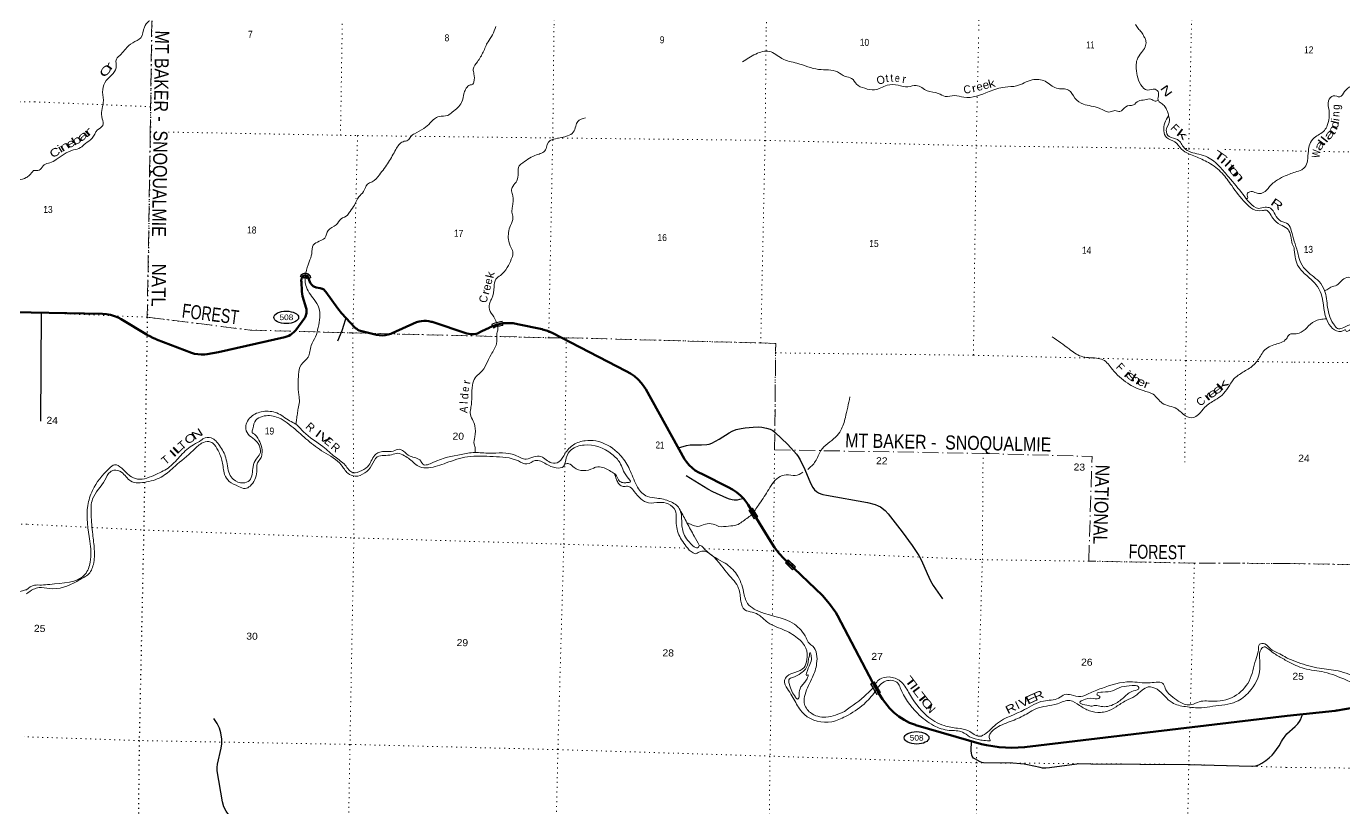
# Model space of a CAD drawing. Header units: feet. Extents: x -518066 to -250644, y -364975 to -177792.
# Drawn here: x -378460 to -345548, y -337203 to -317689 of the extents above; entities that cross this region are included whole.
import ezdxf
from ezdxf.enums import TextEntityAlignment as Align

# ---------------------------------------------------------------- set-up
doc = ezdxf.new("R2010")
doc.units = ezdxf.units.FT
doc.header["$LTSCALE"] = 80
doc.linetypes.add('DOT_DASHED', pattern=[7.7, 5, -1.2, 0.3, -1.2])
doc.linetypes.add('DOTTED', pattern=[1.5, 0.3, -1.2])
for name, color, linetype, lineweight in [('17', 7, 'Continuous', 25), ('23', 7, 'Continuous', 70), ('29', 7, 'Continuous', 25), ('39', 7, 'Continuous', 13), ('41', 7, 'Continuous', 13), ('44', 7, 'DOT_DASHED', 13), ('59', 7, 'Continuous', 13), ('6', 7, 'DOTTED', 25), ('7', 7, 'DOTTED', 13)]:
    doc.layers.add(name, color=color, linetype=linetype, lineweight=lineweight)

msp = doc.modelspace()

# ---------------------------------------------------------------- linework, layer by layer
at = {"layer": '17'}
for centre in [(-371966.08, -324957.78), (-356218.04, -335459.35)]:
    msp.add_ellipse(centre, major_axis=(-309.24, 1), ratio=0.500121, dxfattribs=at)
at = {"layer": '23'}
for points in [[(-370111.15, -325293.55), (-370144.08, -325281.46), (-370175.57, -325266), (-370205.27, -325247.33), (-370232.85, -325225.66), (-370251.23, -325208.33), (-370583.73, -324855.24), (-370679.9, -324738.17), (-370981.51, -324319.28), (-370999.54, -324294.23), (-371022.22, -324269.28), (-371031.49, -324261.61), (-371044.23, -324253.15), (-371057.78, -324246.06), (-371071.6, -324240.59), (-371096.21, -324234.56), (-371121.6, -324228.98), (-371215.83, -324208.27), (-371236.88, -324203.33), (-371257.3, -324196.22), (-371276.87, -324187.01), (-371295.37, -324175.8), (-371312.59, -324162.73), (-371328.35, -324147.92), (-371342.48, -324131.55), (-371354.82, -324113.79), (-371365.24, -324094.84), (-371366.14, -324092.95), (-371398.78, -324002.94), (-371406.69, -323977.94), (-371414.68, -323954.04), (-371420.36, -323945.37), (-371431.73, -323932.38), (-371448.37, -323919.77), (-371460.95, -323913.07), (-371478.4, -323909.53), (-371493.83, -323908.35), (-371513.71, -323910.71), (-371534.01, -323919.38), (-371547.4, -323930.01), (-371557.14, -323939.86), (-371570.32, -323960.93), (-371582.93, -323987.71), (-371586.43, -323998.67), (-371589.31, -324012.55), (-371589.64, -324015.84), (-371590.65, -324040.73), (-371589.28, -324065.84), (-371576.31, -324304.56), (-371575.95, -324310.53), (-371569.14, -324368.36), (-371556.31, -324425.16), (-371471.24, -324726.17), (-371463.74, -324755.42), (-371459.13, -324786.31), (-371457.77, -324817.51), (-371459.69, -324848.69), (-371464.85, -324879.49), (-371473.21, -324909.58), (-371484.66, -324938.64), (-371499.09, -324966.34), (-371729.86, -325276.53), (-371743.38, -325293.52), (-371777.95, -325330.88), (-371816.24, -325364.43), (-371857.82, -325393.78), (-371902.25, -325418.64), (-371949.03, -325438.71), (-371997.65, -325453.78), (-373659.1, -325825.75), (-373945.9, -325879.71), (-374007.14, -325886.37), (-374090.64, -325887.82), (-374173.82, -325880.54), (-374255.79, -325864.6), (-374335.65, -325840.18), (-375210.6, -325506.46), (-375235.42, -325496.99), (-375260.6, -325486), (-375283, -325476.23), (-375391.02, -325419.73), (-375416.16, -325406.58), (-375441.02, -325391.75), (-376088.34, -325005.79), (-376165.1, -324964.14), (-376259.62, -324924.16), (-376357.81, -324894.27), (-376458.58, -324874.81), (-376560.83, -324866), (-378343.51, -324833.25)], [(-378343.51, -324833.25), (-380535.78, -324824.84), (-386003.54, -324776.46), (-386564.66, -324771.88), (-387382.99, -324765.2), (-387554.52, -324755.65), (-387724.12, -324728.24), (-387855.4, -324694.16), (-388077.71, -324620.74), (-388137.96, -324600.59), (-388167.21, -324593.2)], [(-346962.39, -334913.53), (-353520.48, -335694.64), (-353838.46, -335711.23), (-354156.44, -335694.49), (-354470.92, -335644.61), (-354596.92, -335614.99), (-356232.7, -335142.27), (-356248.61, -335137.2), (-356393.35, -335081.65), (-356531.49, -335011.27), (-356661.51, -334926.84), (-356782, -334829.28), (-356891.63, -334719.66), (-357069.75, -334496.03), (-357163.77, -334355.4), (-357312.39, -334084.61), (-358193.27, -332402.09), (-358236.32, -332331.12), (-358392.91, -332108.74), (-358571.89, -331903.95), (-359462.47, -331050.77), (-359536.55, -330979.8), (-359654.05, -330856.01), (-359768.47, -330708.33), (-359866.83, -330549.49), (-360359.73, -329747.18), (-360427.4, -329637.02), (-360459.71, -329588.5), (-360535.53, -329491.75), (-360621.05, -329403.46), (-360715.33, -329324.58), (-360817.34, -329255.99), (-360925.96, -329198.45), (-361566.56, -328877.14), (-361658.87, -328833.11), (-361746.07, -328779.67), (-361827.21, -328717.41), (-361901.39, -328647.01), (-361967.81, -328569.24), (-362016.01, -328500.5), (-362983.37, -326754), (-363020.36, -326694.93), (-363093, -326597.77), (-363175.39, -326508.73), (-363266.63, -326428.79), (-363365.74, -326358.83), (-363471.61, -326299.61), (-365323.73, -325339.79), (-365440.64, -325291.92), (-365561.91, -325256.54), (-365575.5, -325253.42), (-366187.06, -325124.06), (-366293.2, -325105.62), (-366400.69, -325098.38), (-366508.34, -325102.42), (-366535.05, -325105.46), (-366541.27, -325106.17), (-366621.5, -325122.57), (-366698.66, -325141.49), (-366740.09, -325153.32), (-366803.04, -325175.39), (-366836.87, -325188.83), (-366848, -325193.89), (-366872.64, -325205.11), (-366898, -325217.37), (-367081.09, -325305.86), (-367111.76, -325322.21), (-367190.59, -325357.04), (-367225.29, -325366.78), (-367270.47, -325375.01), (-367316.27, -325378.47), (-367362.18, -325377.12), (-367407.69, -325370.99), (-367452.32, -325360.13), (-368324.29, -325072.08), (-368344.21, -325065.95), (-368404.38, -325051.96), (-368465.68, -325044.34), (-368527.44, -325043.17), (-368588.99, -325048.46), (-368649.64, -325060.16), (-368708.74, -325078.13), (-369322.16, -325356.11), (-369352.91, -325367.8), (-369423.05, -325388.55), (-369494.98, -325401.85), (-369567.9, -325407.56), (-369641.02, -325405.61), (-369713.54, -325396.04), (-370111.15, -325293.55)], [(-344168.84, -334417.62), (-344941.43, -334640.33), (-345708.06, -334776.62), (-345727.15, -334780.01), (-345758.06, -334783.75), (-346962.39, -334913.53)]]:
    msp.add_lwpolyline(points, dxfattribs=at)
at = {"layer": '29'}
for p, q in [((-378086.53, -324837.97), (-378107.87, -327546.71)), ((-351865.49, -336104.86), (-349417.41, -336125.31))]:
    msp.add_line(p, q, dxfattribs=at)
for points in [[(-370478.15, -324970.51), (-370528.63, -325135.86), (-370580, -325290.06), (-370684.89, -325555.62)], [(-362169.12, -328219.48), (-361964.33, -328159.81), (-361878.71, -328142.68), (-361587.6, -328142.68), (-361459.16, -328134.11), (-361399.23, -328125.54), (-361330.73, -328099.85), (-361150.92, -327997.05), (-360902.62, -327842.85), (-360823.42, -327800.02), (-360722.81, -327761.46), (-360598.66, -327731.48), (-360500.2, -327714.35), (-360298.98, -327697.21), (-360179.11, -327692.93), (-360080.65, -327697.22), (-359969.33, -327720.77), (-359879.43, -327748.61), (-359813.07, -327785.02), (-359755.29, -327825.72), (-359438.49, -328134.11), (-359218, -328371.83), (-359173.06, -328433.94), (-359128.09, -328513.18), (-359010.38, -328759.47), (-358864.82, -329102.14), (-358811.29, -329209.21), (-358764.2, -329267.03), (-358719.26, -329307.74), (-358670.01, -329339.85), (-358610.08, -329363.41), (-358558.71, -329380.54), (-358470.96, -329401.97), (-357443.49, -329581.87), (-357248.69, -329628.97), (-357173.77, -329661.09), (-357118.13, -329693.23), (-357004.66, -329783.16), (-356929.76, -329864.57), (-356578.71, -330310.03), (-356330.41, -330652.69), (-356159.17, -330901.12), (-356092.79, -331033.88), (-355953.67, -331355.15), (-355868.05, -331535.05), (-355805.96, -331654.96), (-355568.37, -331989.08)], [(-360547.07, -329486.15), (-360641.48, -329509.06), (-360697.21, -329522.95), (-360739.94, -329526.19), (-360772.13, -329525.09), (-360825.57, -329513.34), (-360891.92, -329496.21), (-360956.14, -329470.51), (-361307.19, -329314.17), (-361429.2, -329245.64), (-361970.76, -328917.97)], [(-373142.05, -337590.49), (-373272.62, -337488.85), (-373337.91, -337440.48), (-373405.61, -337372.73), (-373468.47, -337290.49), (-373526.5, -337184.04), (-373560.35, -337058.25), (-373690.92, -336284.13), (-373693.33, -336197.04), (-373681.25, -336114.79), (-373589.37, -335718.05), (-373574.87, -335611.6), (-373574.86, -335490.65), (-373596.63, -335338.24), (-373613.55, -335277.76), (-373635.31, -335219.7), (-373695.76, -335103.59), (-373777.96, -334977.79)], [(-346969.42, -335359.75), (-346757.42, -335175.55), (-346692.17, -335108.23), (-346649.36, -335055.2), (-346622.85, -335006.25), (-346573.92, -334877.74)], [(-349417.41, -336125.31), (-347838.73, -336169.56), (-347745.6, -336155.64), (-347663.2, -336131.01), (-347591.48, -336095.68), (-347491.96, -336028.21), (-347405.25, -335956.47), (-347333.55, -335895.42), (-347289.66, -335845.1), (-347162.31, -335655.56), (-347101.29, -335551.69), (-347072.4, -335505.64), (-346969.43, -335359.76)], [(-351865.49, -336104.86), (-352214.09, -336118.17), (-352894.79, -336208.12), (-352991.11, -336214.54), (-353068.17, -336214.54), (-353125.97, -336203.84), (-353447.05, -336131.02), (-353526.25, -336116.03), (-353622.58, -336105.32), (-353810.95, -336092.47), (-354543.02, -336083.9), (-354585.82, -336075.33), (-354628.64, -336058.2), (-354765.64, -335985.39), (-354793.45, -335965.03), (-354812.72, -335944.69), (-354827.7, -335920.06), (-354838.42, -335891.15), (-354849.11, -335844.03), (-354851.26, -335779.79), (-354846.71, -335542.8)]]:
    msp.add_lwpolyline(points, dxfattribs=at)
at = {"layer": '39'}
for points in [[(-375381.73, -317548.91), (-375390.02, -317554.44), (-375397.63, -317559.63), (-375509.79, -317710.46), (-375597.51, -317972.09), (-375802.91, -318098.6), (-375982.84, -318255.8), (-376091.86, -318382.26), (-376210.96, -318510.54), (-376215.31, -318721.59), (-376331.56, -318906.22), (-376496.1, -319095.9), (-376553.17, -319332.02), (-376536.51, -319595.78), (-376576.62, -319788), (-376562.9, -319999.42), (-376548.19, -320162.59), (-376679.05, -320276.55), (-376815.86, -320484.9), (-376985.22, -320616.17), (-377107.79, -320718.23), (-377285.69, -320776.93), (-377518.78, -320882.77), (-377712.27, -321015.56), (-377870.64, -321100.8), (-378016.18, -321148.1), (-378115, -321266.74), (-378234, -321292.46), (-378285.15, -321290.4)], [(-366732.16, -317688.96), (-366813.62, -317902.01), (-366925.6, -318074.67), (-367045.3, -318329.62), (-367188.84, -318572.01), (-367293.08, -318758.9), (-367277.46, -318877.86), (-367277.59, -319078.94), (-367306.85, -319134.64), (-367373.5, -319153.39), (-367467.56, -319235.93), (-367520.05, -319347.46), (-367585.32, -319591.45), (-367817.17, -319832.04), (-367933.26, -319912.12), (-368148.68, -319939.89), (-368366.79, -320098.32), (-368526.36, -320241.85), (-368765.92, -320369.68), (-368855.72, -320440.24), (-368927.87, -320531.26), (-369047.12, -320569.05), (-369227.79, -320762.42), (-369408.99, -321078.44), (-369638.44, -321397.51), (-369822.8, -321574.72), (-369936.39, -321630.71), (-370034.58, -321815.72), (-370151.75, -321948.05), (-370262.35, -322150.9), (-370370.03, -322309.57), (-370434.15, -322400.76), (-370596.83, -322499.99), (-370722.28, -322644.22), (-370921.95, -322784.93), (-371006.21, -322976.25), (-371142.42, -323057.92), (-371290.92, -323151.41), (-371329.51, -323367.79), (-371393.99, -323573.59), (-371481.12, -323851.56)], [(-350748.63, -317642.32), (-350684.32, -317742.28), (-350601.73, -317834.58), (-350538, -317942.39)], [(-350538, -317942.39), (-350528.3, -317956.18), (-350518.69, -317970.99), (-350486.83, -318060.28), (-350507.84, -318202.62), (-350594.99, -318339.59), (-350709.19, -318522.26), (-350728.6, -318684.74), (-350617.62, -319145.47), (-350445.74, -319281.69), (-350260.51, -319257.32), (-350172.02, -319347.61), (-350187.25, -319502.13), (-350156.59, -319573.13), (-350055.68, -319645.57), (-349985.41, -319743.53), (-349944.76, -319816.75), (-349922.83, -319921.76)], [(-341724.04, -318075.57), (-341915.27, -318185.68), (-342034.92, -318260.41), (-342276.37, -318279.05), (-342598.11, -318290.5), (-342764.69, -318274.01), (-342847.95, -318333.18), (-342938.17, -318317.79), (-343032.59, -318314.41), (-343156.22, -318246.22), (-343480.76, -318173.12), (-343565.82, -318218.17), (-343695.61, -318298.8), (-343850.43, -318302.6), (-344079.27, -318283.2), (-344257.46, -318375.19), (-344518.26, -318482.09), (-344655.06, -318631.03), (-344904.03, -318893.04), (-345178.22, -319092.3), (-345523.08, -319314.69), (-345643.58, -319447.77), (-345806.02, -319423.29), (-345926.37, -319546.3), (-345913.64, -319779.9), (-345957.31, -320161.57), (-346027.48, -320289.34), (-346281.32, -320470.79), (-346394.17, -320632.14), (-346428.78, -320802.67), (-346454.38, -321045.78), (-346514.93, -321203.86), (-346596.26, -321269.09), (-346758, -321327.65)], [(-360566.92, -318574.44), (-360235.63, -318380.11), (-359894.95, -318314.68), (-359581.4, -318494.01), (-359206.32, -318610.25), (-358665.35, -318764.06), (-358192.81, -318827.99), (-357998.32, -318938.54), (-357840.71, -318988), (-357717.21, -319133.29), (-357514.52, -319235.96), (-357268.36, -319275.17), (-356952.74, -319158.95), (-356677.65, -319158.53), (-356433.54, -319199.71), (-356226.03, -319165.74), (-355951.67, -319298.02), (-355675.94, -319363.97), (-355502.82, -319439.89), (-355273.48, -319418.43), (-355039.4, -319459.41), (-354408.05, -319319.47), (-354008.18, -319206.98), (-353718.38, -319174.69), (-353329.8, -319025.77), (-353005.24, -319060.55), (-352721.67, -319233.24), (-352419.48, -319281.63), (-352260.93, -319479.92), (-352051.2, -319630.99), (-351653.75, -319733.61), (-351382.58, -319825.61), (-351261.45, -319793.9), (-351137.47, -319818.55), (-350992.4, -319696.83), (-350800.66, -319648.47), (-350676.28, -319556.5), (-350510.96, -319523.67), (-350368.05, -319506.48), (-350254.6, -319555.05), (-350179.73, -319535.05)], [(-364493.09, -319976.29), (-364683.66, -320064.9), (-364734.23, -320180.5), (-364795.58, -320332.07), (-364936.01, -320423.71), (-365448.39, -320636.46), (-365487.29, -320770.39), (-365587.41, -320854.81), (-365712.8, -320898.5), (-366058.22, -321096.56), (-366144.17, -321175.24), (-366173.91, -321351.58), (-366201.97, -321544.05), (-366307.35, -321688.69), (-366337.73, -321798.67), (-366304.13, -321922.01), (-366313.57, -322185.24), (-366326.5, -322325.73), (-366303.27, -322464.96), (-366363.56, -322662.8), (-366412.96, -323013.69), (-366346.9, -323218.13), (-366301.59, -323357.8), (-366342.83, -323507.77), (-366443.47, -323714.84), (-366616.12, -323908.38), (-366730.58, -324006.59), (-366772.57, -324192.74), (-366830.8, -324485.13), (-366870.44, -324572.5), (-366886.65, -324759.48), (-366784, -324942.55), (-366710.42, -325083.71)], [(-349922.83, -319921.76), (-350014.82, -320098.84), (-350041.04, -320299.39), (-349972.14, -320463.68), (-349761.59, -320574.55), (-349602.67, -320754.74), (-349412.31, -320871.24), (-349091.87, -321008.48), (-348920.92, -321092.4), (-348583.06, -321358.69), (-348344.46, -321667.2), (-348001.93, -322096.47), (-347814.41, -322253.12), (-347576.23, -322290.15), (-347473.62, -322280.18), (-347410.56, -322337.77), (-347315.07, -322478.47), (-347125.71, -322643.2), (-346963, -322737.01), (-346881.48, -322873.39), (-346843.64, -323083.29), (-346785.17, -323217.02)], [(-349922.83, -319921.76), (-349894.96, -320030.91), (-349980.41, -320280.52), (-349903.45, -320442.96), (-349696.16, -320517.57), (-349531.8, -320726.03), (-349167.58, -320882.26), (-348946.25, -320957.16), (-348647.86, -321190.47), (-348418.38, -321454.55), (-348057.95, -321892.23), (-347895.55, -322098.64), (-347669.49, -322235.96), (-347508.3, -322209.09), (-347376.21, -322229.89), (-347259.02, -322389.12), (-347113.81, -322552.95), (-346934.75, -322633.02), (-346857.7, -322791.44), (-346782.75, -323057.59)], [(-380664.87, -324767.67), (-380659.11, -324506.7), (-380606.75, -324129.23), (-380468.1, -323935.68), (-380326.85, -323687.88), (-380103.91, -323314.27), (-379958.69, -323251.5), (-379935.74, -323173.33), (-379785.92, -322877.35), (-379463.5, -322221.3), (-379421.28, -322034.75), (-379204.94, -321894.33), (-379061.9, -321666.65), (-378895.72, -321523.68), (-378666.85, -321520.13), (-378461.53, -321468.06), (-378382.56, -321406.59), (-378285.15, -321290.4)], [(-346757.74, -321327.56), (-347046.75, -321442.33), (-347247.89, -321556.86), (-347362.28, -321651.05), (-347508.17, -321812.96), (-347641.75, -321864.53), (-347767.66, -321835.82), (-347889.8, -321819.25), (-347955.18, -321874.22), (-347948.44, -321936.69), (-347953.53, -321988.87), (-347974.23, -321992.44)], [(-346022.8, -324293.1), (-345964.01, -324268.27), (-345866.63, -324205.29), (-345717.13, -324151.11), (-345605.11, -324048.1), (-345471.21, -323961.49), (-345252.18, -323964.66), (-345100.35, -323888.38), (-344951.32, -323727.55), (-344687.16, -323666.97), (-344434.46, -323704.83), (-344240.47, -323772.02), (-344053.84, -323651.98), (-343974.93, -323614.88), (-343726.96, -323562.13), (-343530.77, -323476.43), (-343357.53, -323448.75), (-343201.56, -323364.48), (-343123, -323212.69), (-343007.05, -323115.77), (-342840.92, -323023.6), (-342662.47, -322913.49), (-342491.95, -322795.23)], [(-342029.55, -331045.68), (-342268.4, -330883.27), (-342543.49, -330865.21), (-342721.76, -330963.24), (-342847.34, -330891), (-342923.52, -330736.98), (-342779.13, -330479.5), (-342668.56, -330197.38), (-342674.64, -329501.09), (-342919.62, -329205.79), (-343375.53, -328762.57), (-343489.75, -328459.1), (-343733.1, -328189.98), (-344199.15, -327893.5), (-344374.74, -327524.75), (-344575.6, -327236.12), (-344636.05, -327106.47), (-344587.58, -326950.23), (-344479.39, -326694.23), (-344541.2, -326379.45), (-344877.16, -325561.69), (-345197.35, -325184.81), (-345275.05, -325137.41), (-345440.2, -325161.18), (-345704.5, -325231.82), (-345771.87, -325164.44), (-345948.2, -324707.15), (-346022.54, -324285.54), (-346162.07, -324064.2), (-346511.4, -323757.33), (-346640.93, -323540.16), (-346700.13, -323324), (-346782.75, -323057.59)], [(-346785.17, -323217.02), (-346696.8, -323652.03), (-346503.17, -323884.21), (-346239.44, -324133.5), (-346110.22, -324372.8), (-345943.5, -325079.46), (-345775.41, -325271.03), (-345548.52, -325286.38), (-345500.06, -325270.99), (-345486.43, -325301.37), (-345373.29, -325260.75), (-345246.38, -325240.44), (-345123.93, -325391.11), (-344889.26, -325704.37), (-344772.24, -325953.56), (-344613.77, -326394.5), (-344539.04, -326649.11), (-344599.97, -326833.34), (-344715.99, -327075.14), (-344633.82, -327231.26), (-344493.98, -327430.47), (-344418.64, -327642.83), (-344236.56, -327979.48), (-343843.79, -328200.45), (-343601.64, -328413.21), (-343516.06, -328611.64), (-343448.96, -328837.97), (-343259.24, -329062.05), (-342828.16, -329414.36), (-342712.4, -329611.21), (-342776.04, -330264.24), (-342971.99, -330613.54), (-343036.83, -330789.67), (-342903.59, -331029.03), (-342684.85, -331052.31), (-342442.1, -330943.14), (-342160.45, -331063.91), (-342086.25, -331215.89), (-342296.78, -331460.35), (-342489.91, -331753.34), (-342446.57, -332094.02), (-342379.56, -332326.39), (-342192.23, -332437.75), (-342027.66, -332454.21), (-341880.53, -332705.84), (-341838, -332823.16), (-341796.85, -333037.04), (-341801.58, -333226.12), (-341791.69, -333377.17), (-341808.48, -333427.23), (-341855.13, -333433.04), (-341996.43, -333441.35), (-342483.55, -333550.28), (-342821.93, -333740.57), (-343218.88, -333811.3), (-343460.8, -333862.14), (-343835.86, -334088.12), (-344272.33, -334250.83), (-344621.39, -334205.55), (-345684.64, -333787.76), (-346151.94, -333718.63), (-346682.5, -333576.15), (-346940.29, -333477.45)], [(-371481.12, -323851.56), (-371478.43, -324159.36), (-371268.74, -324511.19), (-371148.57, -324720.76), (-371168.67, -325208.98), (-371235.69, -325440.87), (-371342.61, -325659.88), (-371422.91, -325951.82), (-371595.52, -326143.35), (-371658.65, -326381.35), (-371667.47, -326614.42), (-371653.2, -326896.23), (-371636.69, -327069.5), (-371666.14, -327231.78), (-371689.02, -327368.05), (-371707.98, -327508.42), (-371723.87, -327625.7)], [(-366710.42, -325083.71), (-366679.53, -325252.07), (-366702.18, -325356.44), (-366715.55, -325615.56), (-366847.58, -325884.33), (-367118.06, -326343.31), (-367249.08, -326465.31), (-367313.14, -326651.01), (-367350.63, -327203.22), (-367369.5, -327339.57), (-367314.77, -327509.6), (-367253.74, -327665.68), (-367257.49, -327945.11), (-367273.26, -328125.76), (-367243.34, -328232.95), (-367255.36, -328329.22)], [(-346818.97, -325370.14), (-346656.9, -325352.87), (-346470.04, -325216.73), (-346276.81, -325056.54), (-346135.42, -325008.28), (-345976.04, -324997.16)], [(-352829.54, -325442.5), (-352404.11, -325746.77), (-352108.71, -325929.75), (-351722.14, -325975.85), (-351560.36, -326017.36), (-351326.32, -326255.39), (-350943.92, -326601.01), (-350556.23, -326787.89), (-350307.14, -326879.44), (-350078.79, -327101.27), (-349718.25, -327241.34), (-349497.03, -327418.79), (-349305.14, -327460.91), (-349177.04, -327383.09), (-349014.72, -327203.42), (-348753.88, -327017.71), (-348584.73, -326896.49), (-348434.32, -326710.55), (-348287.35, -326496.38), (-348062.97, -326326.01), (-347812.59, -326160.2), (-347627.03, -325924.7), (-347542.05, -325795.73), (-347253.57, -325632.71), (-347112.08, -325587.33), (-346977.59, -325491.55), (-346913.43, -325398.35), (-346848.47, -325368.62), (-346818.96, -325370.14)], [(-357884.18, -326943.98), (-357997.18, -327458.46), (-358110.18, -327777.89), (-358244.24, -327950.09), (-358608.45, -328280.48), (-358748.68, -328557.13), (-358937.33, -328755.84)], [(-365472.4, -328623), (-365743.62, -328533.01), (-365952.2, -328619.24), (-366165.51, -328544.51), (-366797.74, -328435.08), (-367434.34, -328440.19), (-367969.56, -328592.14), (-368413.8, -328713.78), (-368630.23, -328693.28), (-368885.2, -328497.04), (-369014, -328413.98), (-369177.33, -328350.32), (-369332.74, -328389.38), (-369691.28, -328444.4), (-369832.27, -328660.7), (-370002.67, -328842.22), (-370245.29, -328923.73), (-370426.52, -328851.67), (-370590.89, -328643.21), (-371029.99, -328320.56), (-371429.53, -328026.86), (-371792.48, -327711.8), (-372210.67, -327445.88), (-372559.72, -327430.71), (-372726.29, -327523.83), (-372804.98, -327737.38), (-372815.08, -327837.72), (-372759.67, -327877.06), (-372675.4, -327977.31), (-372591, -328158.52), (-372573.17, -328375.53), (-372609.44, -328479.35), (-372682.09, -328594.5), (-372704.75, -328817.24), (-372870.64, -329169.77), (-372994.39, -329231.59), (-373155.93, -329178.02), (-373394.33, -329054.52), (-373505.17, -328879.32), (-373564.89, -328562.4), (-373671.49, -328278.71), (-373804.36, -328101.06), (-373897.87, -328058.93), (-374081.5, -328103.44), (-374291.95, -328280.12), (-374745.88, -328677.05), (-375048.06, -328920.22), (-375454.7, -329068.77), (-375855.73, -329042.49), (-376084.2, -328826.69), (-376273.83, -328772.55), (-376361, -328813), (-376495.77, -329019.37), (-376804.67, -329491.65), (-376840.89, -329885.03), (-376800.86, -330378.5), (-376762.32, -330749.28), (-376786.2, -331128.84), (-376924.09, -331389.45), (-377056.25, -331469.19), (-377199.51, -331550.29), (-377884.89, -331731.79), (-378141.29, -331702.42), (-378284.83, -331749.77), (-378459.95, -331861.08)], [(-378458.39, -331760.06), (-378256.62, -331647.79), (-378079.84, -331643.35), (-377876.67, -331625.38), (-376990.04, -331374.02), (-376863.4, -331074.98), (-376874.54, -330543.9), (-376926.57, -329658.07), (-376806.3, -329278.46), (-376385.27, -328724.02), (-376257.09, -328642.18), (-376077.99, -328720.24), (-375873.19, -328915.45), (-375682.09, -328995.76), (-375221.88, -328878.47), (-374880.72, -328692.39), (-374601.76, -328406.52), (-374280.98, -328137.58), (-374089.88, -328022.84), (-374034.82, -327981.74), (-373839.77, -327967.62), (-373630.87, -328158.89), (-373476.56, -328465.68), (-373384.45, -328867.71), (-373290.85, -329002.34), (-373041.75, -329093.89), (-372887.81, -329028.66), (-372794.42, -328686.71), (-372716.19, -328495.27), (-372625.23, -328368.43), (-372724.85, -328038.63), (-372882.89, -327912.75), (-372977.75, -327741.9), (-372851.2, -327446.88), (-372547.16, -327308.31), (-372204.58, -327345.46), (-371881.29, -327539.07), (-371728.44, -327624.63), (-371535.65, -327817.58), (-371049.29, -328185.44), (-370743.38, -328443.03), (-370494.59, -328647.18), (-370301.76, -328838.13), (-370075.73, -328782.41), (-369904.28, -328647.17), (-369728.01, -328375.28), (-369503.73, -328307.47), (-369292.75, -328299.71), (-369149.21, -328252.37), (-369039.82, -328302.86), (-368873.59, -328420.87), (-368607.09, -328544.95), (-368550.5, -328624.52), (-368302.69, -328583.33), (-367595.71, -328378.58), (-367257.45, -328333.2), (-366892.38, -328350.71), (-366244.81, -328398.11), (-365969.83, -328500.24), (-365781.89, -328441.74), (-365602.98, -328431.31), (-365337.27, -328593.58), (-365158.02, -328567.08), (-364999.17, -328361.19), (-364785.76, -328138.32), (-364496.56, -328037.65), (-364229.66, -328045.11), (-363695.28, -328323.46), (-363460.44, -328619.82), (-363285.47, -328995.4), (-363189.34, -329202.46), (-362943.06, -329430.69), (-362707.01, -329473.71), (-362381.36, -329552.75), (-362146.08, -329730.48), (-362095.33, -329898.42), (-362070.3, -330242.78), (-361894.41, -330574.14), (-361667.97, -330693.38), (-361643.18, -330659.7), (-361516.39, -330742.72), (-361001.64, -331097.08), (-360714.21, -331374.41), (-360540.56, -331814.3), (-360442.07, -332101.85), (-360272.33, -332244.06), (-359268.15, -332622.48), (-358978.03, -332964.21), (-358898.47, -333098.55), (-358813.58, -333168.65), (-358714.15, -333605.02), (-358815.52, -333944.79), (-359005.06, -334373.26), (-359025.42, -334581.97), (-358869.91, -334830.46), (-358482.7, -334942.93), (-358017.89, -334797.58)], [(-357257.08, -334311.78), (-357530.22, -334614.49), (-357990.4, -334924.82), (-358336.5, -335058.52), (-359019.47, -334877.68), (-359238.16, -334577.62), (-359441.86, -334231.63), (-359515.99, -334029.03), (-359449.41, -333915.77), (-359258.76, -333823.14), (-359027.31, -333699.17), (-358961.07, -333505.47), (-358981.37, -333223.54), (-359188.93, -332967.95), (-359557.98, -332753.3), (-359979.32, -332543.62), (-360180.65, -332374.62), (-360328.09, -332319.33), (-360509.61, -332261.34), (-360607.62, -332048.2), (-360663.29, -331729.35), (-360926.91, -331368.05), (-361089.31, -331161.65), (-361658.58, -330822.26), (-361735.68, -330860.9), (-361801.54, -330841.46), (-361972.83, -330677.1), (-362174.81, -330345.21), (-362224.9, -329950.07), (-362241.66, -329788.86), (-362420.82, -329616.29), (-362642.94, -329579.59), (-362912.21, -329590.18), (-363269.85, -329309.4), (-363372.02, -329200.75), (-363439.8, -329177.24), (-363550.27, -329179.01), (-363643.61, -329128.84), (-363703.88, -329033.11), (-363741.95, -328931.79), (-363756.72, -328869.15), (-363698.13, -328948.77), (-363632.08, -329056.69), (-363530.3, -329086.92), (-363437.86, -329082.77), (-363373.38, -329072.02), (-363445.03, -328943.88), (-363632.43, -328586.15), (-363830.83, -328372.97), (-364524.93, -328147.67), (-364844.56, -328263.81), (-364971.14, -328462.31), (-365039.96, -328684.1), (-365223.34, -328716.56), (-365472.4, -328623)], [(-365000.93, -328619.16), (-364903.95, -328612.48), (-364773.4, -328707.64), (-364299.98, -328729.37), (-364222.97, -328694.75), (-364056.55, -328706.19), (-363796.37, -328844.21), (-363757.55, -328871.37)], [(-359060.69, -328825.34), (-359247.85, -328908.89), (-359478.37, -328890.11), (-359666.44, -328954.64), (-359938.61, -329300.98), (-360168.64, -329648.18), (-360339.57, -329891.42)], [(-362125.74, -329769.6), (-361954.64, -330086.29), (-361774.86, -330423.75), (-361643.18, -330659.7)], [(-360339.57, -329891.42), (-360580.83, -330066.06), (-360710.9, -330141.83), (-360914.27, -330169.86), (-361157.37, -330176.96), (-361298.79, -330121.79), (-361495.61, -330123.81), (-361693.5, -330178.08), (-361831.24, -330139.08), (-361954.18, -330089.06)], [(-385013.94, -337260.33), (-385060.84, -337145.2), (-385101.92, -337048.23), (-385097.48, -336829.1), (-385064.63, -336763.1), (-384842.54, -336646.87), (-384724.1, -336465.18), (-384577.94, -336136.99), (-384583.8, -335760.9), (-384537.04, -335526.14), (-384334.32, -335347.37), (-384080.27, -335245.56), (-383962.79, -335150.32), (-383800.98, -335039.47), (-383438.3, -334916.72), (-383045.9, -334647.51), (-382896.26, -334548.59), (-382790.8, -334451.21), (-382760, -334389.2), (-382585.88, -334254.36), (-382409.26, -334075.3), (-382364.52, -334023.51), (-382263.77, -333988.4), (-382064.53, -333761.33), (-381787.74, -333599.45), (-381543.21, -333451.29), (-381449.03, -333285.42), (-381262.62, -333128.58), (-381153.04, -333021.19), (-381041.82, -332767.02), (-380778.02, -332329.51), (-380710.74, -332054.76), (-380686.57, -331866.01), (-380629.43, -331782.17), (-380561.84, -331660.25), (-380469.07, -331621.04), (-380325.32, -331690.96), (-380282.88, -331846.26), (-380018.98, -331941.62), (-379811.65, -332070.55), (-379629.99, -332161), (-379377.18, -332171.79), (-379141.78, -332122.06), (-378789.85, -331882.57), (-378559.95, -331786.53), (-378458.39, -331760.06)], [(-346941.55, -333549.83), (-346533.93, -333727.2), (-346032.79, -333818.95), (-345478.92, -334018.1), (-344590.92, -334322.69), (-344164.94, -334330.86), (-343608.48, -334069.27), (-343260.66, -333921.37), (-342875.68, -333844.43), (-342598.13, -333691.49), (-342349.44, -333588.44), (-341907.77, -333499.53), (-341641.78, -333471.83), (-341215.09, -333311.13), (-341121.84, -333197.7), (-341095.27, -333027.06), (-340869.5, -332700.32), (-340814.45, -332505.94), (-340857.01, -332390.63), (-340902.36, -332329.61), (-340954.92, -332350.99), (-341025.69, -332380.15), (-341057.06, -332325.37), (-341031.65, -332235.19), (-341022.8, -332178.98), (-340908.58, -332202.76), (-340841.04, -332258.06), (-340633.72, -332236.91), (-340394, -332338.97), (-340108.69, -332624.79), (-339966.06, -332833.94)], [(-358869.2, -333334.42), (-358845.76, -333463.59), (-358967.99, -333841.14), (-358971.2, -333899.39), (-358938.84, -333887.99), (-358954.96, -333988.2), (-359025.27, -334087.3), (-359105.65, -334188.22), (-359151.78, -334380.32), (-359173.96, -334482.41), (-359192.19, -334490.09), (-359245.42, -334442.75), (-359336.77, -334296.11), (-359399.11, -334105.82), (-359407.12, -334007.12), (-359309.54, -333948.79), (-359108.61, -333844.3), (-358996.11, -333744.05), (-358933.04, -333606.59), (-358914.37, -333480.29), (-358892.4, -333388.24), (-358881.37, -333340.2), (-358869.2, -333334.42)], [(-357309.74, -334217.3), (-357137.97, -333995.12), (-356905.92, -333939.53), (-356624.92, -334041.78), (-356417.85, -334321.49), (-355960.09, -334907.94), (-355531.46, -335153.97), (-355193.47, -335219.18), (-354923.72, -335283), (-354639.45, -335421.52), (-354483.29, -335346.28), (-354199.05, -335096.71), (-353517.36, -334754.7), (-353047.09, -334539.09), (-352670.12, -334466.35), (-352513.67, -334377.04), (-352357.29, -334388.28), (-352117.15, -334427.36), (-351914.87, -334355.08), (-351596.91, -334222.82), (-350878.77, -334060.52), (-350381.27, -334082.74), (-350044.75, -334121.78), (-349993.34, -334257.56), (-349816.39, -334440.13), (-349634.35, -334570.53), (-349344.41, -334628.73), (-349154.22, -334558.21), (-348784.51, -334545.65), (-348223.08, -334388.2), (-347881.33, -333978.93), (-347725.85, -333449.23), (-347677.85, -333263.2), (-347646.85, -333123.08), (-347520.12, -333111.59), (-347372.16, -333239.28), (-347183.56, -333343.67), (-347020.72, -333431.45), (-346940.05, -333477.54)], [(-346941.51, -333549.85), (-347192.95, -333409.84), (-347430.4, -333240.1), (-347531.68, -333185.75), (-347611.12, -333240.44), (-347647.7, -333456.86), (-347641.42, -333736.49), (-347908.32, -334314.19), (-348230.53, -334554.94), (-348815.22, -334671.7), (-349103.09, -334708.06), (-349498.06, -334679.89), (-349833.34, -334580.55), (-350209.97, -334247.1), (-350427.62, -334188.37), (-350583.86, -334267.63), (-350763.67, -334418.79), (-350984.79, -334528.9), (-351234.93, -334682.65), (-351472.24, -334798.45), (-351619.33, -334823.6), (-351897.56, -334781.73), (-352143.87, -334652.03), (-352386.24, -334526.43), (-352695.1, -334606.6), (-353237.8, -334732.26), (-353428.74, -334838.96), (-353783.74, -335014.7), (-354174.66, -335179.65), (-354341.97, -335308.95), (-354401.07, -335448.5), (-354382.7, -335531.32), (-354449.01, -335533.99), (-354613.26, -335514.55), (-354894.63, -335430.39), (-355070.98, -335316.19), (-355401.39, -335273.25), (-355792.41, -335150.66), (-356197.72, -334844.78), (-356626.35, -334208.65), (-356688.17, -334090.76), (-356980.24, -334038.55), (-357257.08, -334311.78)], [(-358017.89, -334797.58), (-357464.96, -334370.5), (-357309.09, -334216.63)], [(-351920.96, -334650.55), (-352112.69, -334600.39), (-352142.34, -334577.66), (-352077.03, -334526.71), (-351802.92, -334476), (-351639.77, -334451.18), (-351639.23, -334425.05), (-351698.86, -334395.68), (-351710.28, -334365.29), (-351568.71, -334315.89), (-351323.11, -334284.71), (-351096.25, -334188.8), (-350830.49, -334154.01), (-350678.42, -334179.23), (-350663.15, -334217.75), (-350799.11, -334287.36), (-351031.18, -334441.48), (-351261.54, -334609.71), (-351443.54, -334672.36), (-351606.23, -334675.07), (-351752.29, -334649.97), (-351861.12, -334669.87), (-351920.96, -334650.55)]]:
    msp.add_spline(points, degree=3, dxfattribs=at)
at = {"layer": '44'}
msp.add_line((-359765.57, -328265.08), (-359737.95, -325610.91), dxfattribs=at)
for points in [[(-375326.88, -317549.81), (-375362.81, -320321.51), (-375438.16, -324952.93), (-372866.68, -325274.87), (-370304.08, -325345.26), (-365409.38, -325467.28), (-364967.63, -325466.24), (-360111.28, -325597.52), (-359737.95, -325610.91)], [(-346904.75, -331104.74), (-344209.8, -331155.04), (-344213.22, -328589.03), (-339035.63, -328369.05), (-336460.32, -328369.05), (-336469.57, -331143.36), (-333901.12, -331144.98), (-331215.12, -331171.83), (-331247.01, -336495.15), (-328668.4, -336530.62), (-326011.12, -336493.17), (-325984.62, -333810.57), (-318031.13, -333828.25), (-318024.63, -331098.64), (-317873.68, -325819.08), (-317870.26, -323240.2), (-315255.27, -323216.44)], [(-359765.57, -328265.08), (-354556.13, -328357.15), (-351834.87, -328432.71)], [(-346904.75, -331104.74), (-349277.62, -331095.05), (-351914.96, -331044.61), (-351834.87, -328432.71)]]:
    msp.add_lwpolyline(points, dxfattribs=at)
at = {"layer": '59'}
for p, q in [((-371524.73, -323980.92), (-371620.61, -323939.11)), ((-371352.12, -323968.94), (-371454.61, -323989.19)), ((-366791.14, -325223.58), (-366830.34, -325126.65)), ((-366568.06, -325054.52), (-366552.81, -325158.66))]:
    msp.add_line(p, q, dxfattribs=at)
for points in [[(-371620.61, -323939.11), (-371612.65, -323922.02), (-371598.83, -323903.09), (-371583.8, -323888.11), (-371567.55, -323875.09), (-371540.73, -323862.08), (-371519.6, -323856.16), (-371501.32, -323854.19), (-371489.13, -323853.8), (-371474.91, -323853.8), (-371455, -323858.14), (-371437.53, -323864.05), (-371422.9, -323871.15), (-371403.4, -323884.95), (-371391.61, -323895.21), (-371372.52, -323915.71), (-371362.77, -323934.64), (-371353.83, -323961.07), (-371352.12, -323968.94)], [(-371361.73, -323962.68), (-371370.16, -323937.77), (-371379.13, -323920.35), (-371397.18, -323900.97), (-371408.35, -323891.25), (-371426.98, -323878.06), (-371440.57, -323871.47), (-371457.14, -323865.86), (-371475.77, -323861.8), (-371489, -323861.8), (-371500.76, -323862.18), (-371518.08, -323864.04), (-371537.88, -323869.59), (-371563.25, -323881.9), (-371578.46, -323894.08), (-371592.74, -323908.31), (-371605.73, -323926.11), (-371609.89, -323935.05), (-371530.03, -323969.88)], [(-371530.03, -323969.88), (-371515.33, -323957.76), (-371502.72, -323952.1), (-371491.76, -323950.66), (-371480.53, -323951.6), (-371469.3, -323955.56), (-371459.68, -323963.42), (-371447.93, -323979.71), (-371361.73, -323962.68)], [(-371524.73, -323980.92), (-371519.2, -323971.32), (-371511.07, -323964.62), (-371500.51, -323959.88), (-371491.57, -323958.7), (-371482.22, -323959.49), (-371473.28, -323962.64), (-371465.56, -323968.95), (-371459.87, -323976.84), (-371454.61, -323989.19)], [(-366830.34, -325126.65), (-366799.8, -325113.83), (-366750.23, -325096.48), (-366679.53, -325076.76), (-366612.09, -325061.78), (-366568.06, -325054.52)], [(-366574.79, -325063.74), (-366610.57, -325069.64), (-366677.59, -325084.52), (-366747.83, -325104.12), (-366796.93, -325121.3), (-366819.96, -325130.97), (-366786.67, -325213.29)], [(-366791.14, -325223.58), (-366743.73, -325205.33), (-366685.22, -325187.19), (-366632.4, -325172.99), (-366582.02, -325163.52), (-366552.81, -325158.66)], [(-366786.67, -325213.29), (-366746.35, -325197.77), (-366687.44, -325179.5), (-366634.18, -325165.18), (-366583.42, -325155.64), (-366561.86, -325152.06), (-366574.79, -325063.74)]]:
    msp.add_lwpolyline(points, dxfattribs=at)
for points in [[(-360315.56, -329721.95), (-360184.95, -329935.12), (-360274.48, -329989.98), (-360405.09, -329776.81)], [(-360318.2, -329732.95), (-360394.08, -329779.45), (-360271.83, -329978.97), (-360195.95, -329932.47)], [(-359422.99, -331015.09), (-359242.83, -331188.42), (-359315.62, -331264.09), (-359495.79, -331090.76)], [(-359315.83, -331252.77), (-359484.47, -331090.54), (-359422.77, -331026.4), (-359254.13, -331188.63)], [(-357123.45, -334325.69), (-357215.02, -334377.06), (-357365.12, -334109.46), (-357273.55, -334058.09)], [(-357276.61, -334068.98), (-357354.23, -334112.52), (-357211.95, -334366.16), (-357134.34, -334322.62)]]:
    msp.add_lwpolyline(points, close=True, dxfattribs=at)
at = {"layer": '6'}
for points in [[(-375326.88, -317549.81), (-375362.81, -320321.51), (-375438.16, -324952.93), (-375505.87, -328977.11)], [(-375507.58, -329078.48), (-375527.59, -330267.75), (-375639.99, -335527.81), (-375702.97, -340825.07)]]:
    msp.add_lwpolyline(points, dxfattribs=at)
at = {"layer": '7'}
for p, q in [((-370566.65, -317627.3), (-370611.96, -320408.42)), ((-354692.92, -319073.47), (-354665.9, -317878.95)), ((-378256.7, -319574.08), (-375353.94, -319696.32)), ((-375362.81, -320321.51), (-375296.37, -320322.73)), ((-348516.21, -320764.28), (-346748.87, -320803.18)), ((-346748.87, -320803.18), (-346407.94, -320809.28)), ((-346039.13, -320815.88), (-344152.29, -320849.64)), ((-378343.51, -324833.29), (-380534.13, -324824.53)), ((-365003.67, -328366.41), (-364967.63, -325466.24)), ((-344721.54, -326089.37), (-346828.67, -326076.8)), ((-378430.88, -330125.6), (-376895.74, -330200.77)), ((-349277.62, -331095.05), (-349375.89, -334630.97)), ((-346981.8, -336196.38), (-349417.41, -336125.31))]:
    msp.add_line(p, q, dxfattribs=at)
for points in [[(-365146.82, -309328.38), (-365229.42, -315234), (-365276.86, -317712.24)], [(-359824.88, -309441.48), (-359904.66, -315308.93), (-359974.65, -317796.16)], [(-354699.32, -309512.18), (-354611.83, -315371.11), (-354665.9, -317878.95)], [(-349303.83, -309574.53), (-349285.53, -315468.21), (-349356.4, -317960.52)], [(-365409.38, -325467.28), (-365308.55, -320476.43), (-365276.86, -317712.24)], [(-359974.65, -317796.16), (-360002.98, -320536.45), (-360111.28, -325597.52)], [(-349356.4, -317960.52), (-349417.73, -320744.44), (-349418.18, -320776.57)], [(-409775.13, -319047.73), (-406866.96, -319124.83), (-401681.14, -319219.31), (-396535.41, -319309.35), (-391291.39, -319404.46), (-385926.89, -319496.87), (-380670.49, -319561.96), (-378256.7, -319574.08)], [(-354796.7, -325903.05), (-354729.08, -320672.24), (-354699.25, -319353.33)], [(-375032.04, -320327.56), (-370611.96, -320408.42), (-370186.47, -320417.1), (-365308.55, -320476.43), (-360002.98, -320536.45), (-354729.08, -320672.24), (-349621.05, -320741.68)], [(-370186.47, -320417.1), (-370304.08, -325345.26), (-370285.6, -328847.05)], [(-349419.51, -320869.99), (-349492.58, -326033.42), (-349518.53, -328657.02)], [(-349489.1, -320743.47), (-349417.73, -320744.44), (-348840.01, -320757.16)], [(-346828.67, -326076.8), (-349492.58, -326033.42), (-354796.7, -325903.05), (-359740.89, -325844.37), (-359737.95, -325610.91), (-360111.28, -325597.52), (-364967.63, -325466.24), (-365409.38, -325467.28), (-370304.08, -325345.26), (-372866.68, -325274.87), (-375438.16, -324952.93), (-378343.51, -324833.29)], [(-359740.89, -325844.37), (-359792.64, -330791.97), (-359820.11, -332399.96)], [(-354703.49, -335405.62), (-354574.63, -331009.06), (-354556.13, -328357.15)], [(-365295.78, -340904.75), (-365179.6, -335753.35), (-365031.71, -330622.72), (-365007.02, -328635.75)], [(-370285.21, -328919.35), (-370277.06, -330465.39), (-370375.3, -335623.19), (-370461.49, -340877.74)], [(-381628.72, -330093.97), (-380749.27, -330099.82), (-378430.88, -330125.6)], [(-376816.07, -330204.67), (-375527.59, -330267.75), (-370277.06, -330465.39), (-365031.71, -330622.72), (-361934.76, -330722.77)], [(-361526.45, -330735.96), (-359792.64, -330791.97), (-354574.63, -331009.06)], [(-354574.63, -331009.06), (-351941.08, -331046.72), (-349277.62, -331095.05), (-346904.75, -331104.74)], [(-346904.75, -331104.74), (-344209.8, -331155.04), (-342088.83, -331151.17)], [(-359823.9, -332622.61), (-359880.15, -335915.8), (-359937.22, -341024.16)], [(-349377.71, -334696.46), (-349417.41, -336125.31), (-349517.69, -341381.59)], [(-349417.41, -336125.31), (-354723.36, -336083.38), (-359880.15, -335915.8), (-365179.6, -335753.35), (-370375.3, -335623.19), (-375639.99, -335527.81), (-378518.46, -335431.5)], [(-354700.73, -341221.52), (-354723.36, -336083.38), (-354706.07, -335493.39)], [(-336091.14, -336468.46), (-339128.9, -336476.11), (-341890.42, -336474.45), (-344322.82, -336228.04), (-346981.8, -336196.38)]]:
    msp.add_lwpolyline(points, dxfattribs=at)

# ---------------------------------------------------------------- texts
at = {"layer": '17', "width": 1.1}
for p in [(-371963.17, -325026.09), (-356215.14, -335527.66)]:
    msp.add_text('508', height=140, dxfattribs=at).set_placement(p, align=Align.CENTER)
at = {"layer": '41'}
for s, rotation, width, p in [('r', 54.964, 1.85, (-376308.15, -318734.67)), ('C', 48.89, 1.65, (-376406.33, -318867.34)), ('e', 355.521, 0.8, (-356705.15, -319078.86)), ('C', 10.771, 0.95, (-354935.52, -319360.76)), ('r', 12.208, 1.15, (-354764.88, -319329.4)), ('e', 13.98, 1.05, (-354623.2, -319287.94)), ('e', 15.553, 1.1, (-354463.26, -319245.85)), ('k', 15.621, 1.25, (-354316.78, -319211.39)), ('N', 305.04, 1.5, (-350057.89, -319356.43)), ('r', 41.304, 2.1, (-376853.75, -320394.7)), ('e', 26.74, 1.4, (-377311.9, -320696.95)), ('b', 30.829, 1.6, (-377158.19, -320616.52)), ('a', 38.006, 1.85, (-376994.23, -320503.28)), ('k', 323.53, 1.9, (-349645.16, -320464.84)), ('C', 28.521, 1.3, (-377701.23, -320924.34)), ('i', 32.468, 1.4, (-377567.51, -320832.55)), ('n', 31.191, 1.65, (-377455.75, -320767.26)), ('T', 324.971, 1.85, (-348702.57, -321012.2)), ('i', 318.184, 1.75, (-348603.81, -321106.43)), ('l', 317.167, 1.75, (-348509.19, -321186.8)), ('t', 313.018, 1.9, (-348425.49, -321283.86)), ('o', 312.531, 1.95, (-348348.45, -321375.2)), ('n', 311.409, 2, (-348249.34, -321490.39)), ('R', 325.578, 1.55, (-347269.02, -322210.78)), ('k', 76.148, 1.2, (-366776.78, -323918.26)), ('C', 77.836, 0.95, (-366941.85, -324518.05)), ('r', 75.001, 1.2, (-366893.87, -324355.82)), ('i', 317.015, 1.8, (-351019.22, -326440.29)), ('s', 319.787, 2.15, (-350910.99, -326501.92)), ('h', 328.007, 1.65, (-350788.79, -326585.12)), ('e', 83.44, 0.85, (-367399.82, -326761.51)), ('r', 79.181, 1.1, (-367368.21, -326589.14)), ('e', 334.31, 1.35, (-350642.37, -326657.54)), ('r', 339.634, 1.35, (-350501.04, -326722.61)), ('e', 35.439, 1.65, (-348778.31, -326931.85)), ('e', 36.824, 1.7, (-348646.75, -326834.24)), ('k', 42.741, 2.2, (-348510.13, -326714.67)), ('r', 39.356, 2, (-348880.01, -327003.44)), ('A', 83.658, 0.9, (-367435.59, -327272.53)), ('N', 32.5, 1.45, (-374140.26, -327952.7)), ('I', 323.268, 1.5, (-371221.45, -327938.95)), ('O', 35.465, 1.35, (-374311.55, -328062.68)), ('V', 322.807, 1.65, (-371061.46, -328056.19)), ('I', 43.709, 1.8, (-374728.12, -328425.72)), ('L', 43.622, 2.05, (-374595.65, -328290.15)), ('T', 307.117, 1.9, (-356445.05, -334126.16)), ('I', 305.928, 1.45, (-356366.35, -334237.61)), ('L', 307.272, 1.8, (-356261.71, -334370.11)), ('T', 308.122, 1.95, (-356146.99, -334533.53)), ('E', 24.889, 1.5, (-353318.79, -334576.13)), ('R', 24.057, 1.3, (-353128.78, -334490.73)), ('O', 308.672, 1.45, (-356031.46, -334672.44)), ('R', 26.673, 1.35, (-353822.42, -334813.02)), ('I', 25.967, 1.1, (-353657, -334731.91)), ('V', 25.524, 1.3, (-353495.75, -334655.52))]:
    msp.add_text(s, height=200, rotation=rotation, dxfattribs=dict(at, width=width)).set_placement(p, align=Align.CENTER)
for s, rotation, p in [('O', 19.987, (-357079.55, -319120.43)), ('t', 8.151, (-356942.81, -319083)), ('t', 4.655, (-356829.52, -319073.43)), ('r', 351.289, (-356541.44, -319104.22)), ('F', 316.028, (-349829.89, -320303.65)), ('e', 76.763, (-366862.7, -324230.36)), ('e', 77.594, (-366825.74, -324076.31)), ('F', 314.358, (-351195.95, -326269.7)), ('l', 88.288, (-367430.47, -327090.75)), ('d', 86.02, (-367415.84, -326933.01)), ('C', 43.21, (-349050.79, -327125.75)), ('R', 318.253, (-371429.35, -327773.36)), ('T', 39.989, (-374505.76, -328223.97)), ('E', 322.214, (-370966.66, -328137.87)), ('R', 319.898, (-370796.12, -328282.54)), ('T', 40.14, (-374920.25, -328595.2)), ('N', 312.591, (-355938.56, -334789.95))]:
    msp.add_text(s, height=200, rotation=rotation, dxfattribs=at).set_placement(p, align=Align.CENTER)
for s, rotation, width, p in [('n', 84.055, 0.95, (-345656.84, -319958.98)), ('g', 86.797, 0.9, (-345647.59, -319776.69)), ('n', 60.342, 1.6, (-345801.37, -320422.5)), ('d', 76.189, 1.25, (-345698.9, -320250.92)), ('l', 54.025, 1.45, (-346041.07, -320682.55)), ('l', 51.748, 1.55, (-345978.13, -320610.52)), ('a', 48.824, 1.95, (-345925.42, -320554.78)), ('W', 81.345, 0.8, (-346152.27, -320986.19)), ('a', 58.189, 1.65, (-346135.11, -320818.07))]:
    msp.add_text(s, height=200, rotation=rotation, dxfattribs=dict(at, width=width)).set_placement(p)
msp.add_text('i', height=200, rotation=81.096, dxfattribs=at).set_placement((-345658.34, -320062.6))
at = {"layer": '44'}
for s, rotation, width, p in [('MT BAKER -  SNOQUALMIE', 269.068, 0.85, (-375239.28, -317791.29)), ('NATL', 269.068, 0.9, (-375316.69, -323612.23)), ('FOREST', 352.864, 0.75, (-374586.92, -324958.72)), ('MT BAKER -  SNOQUALMIE', 358.787, 0.85, (-358004.63, -328200.49)), ('NATIONAL', 268.244, 0.85, (-351744.93, -328632.31)), ('FOREST', 358.96, 0.75, (-350920.76, -330979.01))]:
    msp.add_text(s, height=350, rotation=rotation, dxfattribs=dict(at, width=width)).set_placement(p)
at = {"layer": '7'}
for s, rotation, width, p in [('7', 358.831, 0.9, (-372923.82, -317973.53)), ('8', 358.831, 0.9, (-368011.82, -318060.95)), ('9', 358.831, 0.9, (-362636.05, -318110.79)), ('10', 358.831, 0.9, (-357639.09, -318173.57)), ('11', 358.831, 0.65, (-351980.21, -318238.41)), ('12', 359.172, 0.9, (-346538.68, -318361.14)), ('13', 358.831, 0.9, (-378038.2, -322345.83)), ('18', 358.831, 0.9, (-372946.27, -322859.4)), ('17', 358.831, 0.9, (-367778.88, -322943.58)), ('16', 358.831, 0.9, (-362691.38, -323047.74)), ('15', 358.831, 0.9, (-357401.32, -323197.22)), ('14', 358.831, 0.9, (-352088.42, -323366.22)), ('13', 359.172, 0.9, (-346548.45, -323344.73)), ('24', 358.831, 1.1, (-377959.54, -327614.91)), ('19', 358.831, 0.9, (-372502.62, -327880.9)), ('20', 358.831, 1.1, (-367813.15, -328009.15)), ('21', 358.831, 0.85, (-362741.08, -328231.62)), ('22', 358.831, 1.1, (-357231.86, -328623.63)), ('24', 359.172, 1.1, (-346684.01, -328561.7)), ('23', 358.831, 1.1, (-352295.99, -328781.06)), ('25', 358.831, 1.1, (-378271.63, -332810.16)), ('30', 358.831, 1.1, (-372965.83, -333005.66)), ('29', 358.831, 1.1, (-367710.42, -333166.04)), ('28', 358.831, 1.1, (-362568.12, -333422.64)), ('27', 358.831, 1.1, (-357349.25, -333510.7)), ('26', 358.831, 1.1, (-352109.66, -333653.33)), ('25', 359.172, 1.1, (-346829.24, -334008.39))]:
    msp.add_text(s, height=175, rotation=rotation, dxfattribs=dict(at, width=width)).set_placement(p)

doc.saveas('drawing.dxf')
